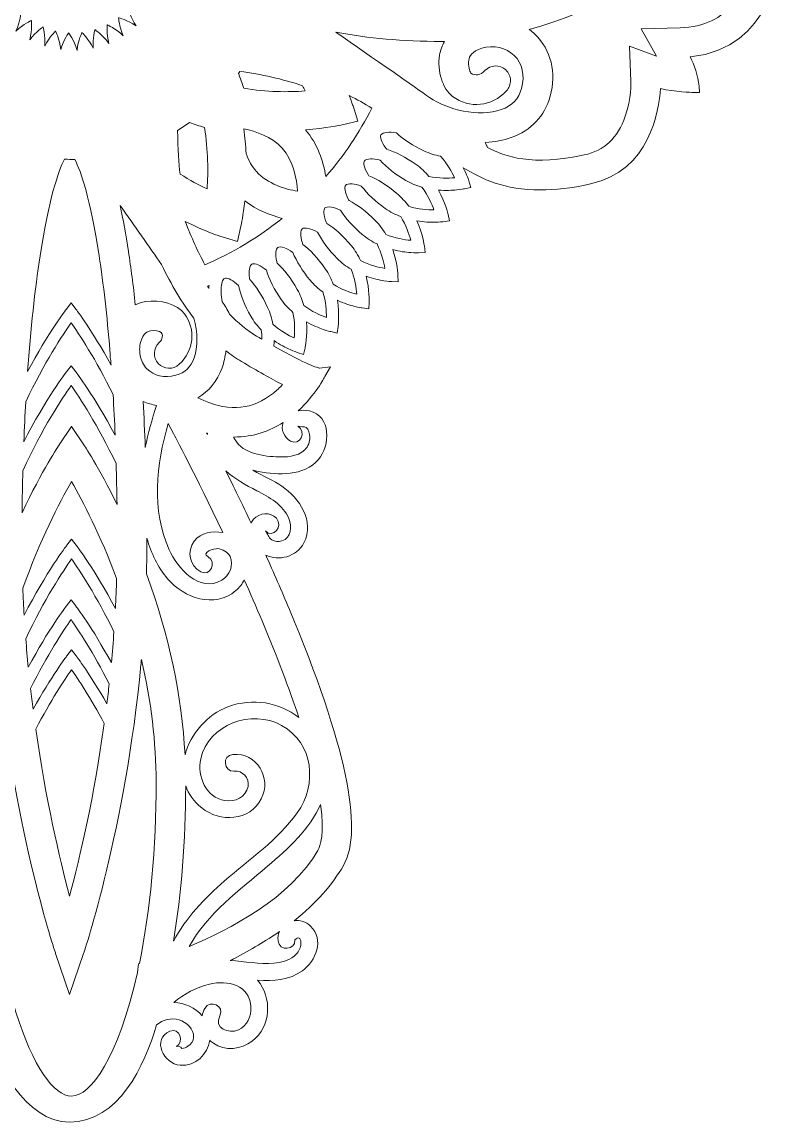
# Model space of a CAD drawing. Header units: millimetres. Extents: x 8 to 970, y -668 to -13.
# Drawn here: x 596.8 to 719.3, y -317.6 to -139.2 of the extents above; entities that cross this region are included whole.
import ezdxf

# ---------------------------------------------------------------- set-up
doc = ezdxf.new("R2010")
doc.units = ezdxf.units.MM
doc.header["$MEASUREMENT"] = 0
doc.layers.add('Layer 4', color=7, linetype='Continuous')

msp = doc.modelspace()

# ---------------------------------------------------------------- linework, layer by layer
at = {"layer": 'Layer 4', "lineweight": 0}
for points, knots in [([(719.27, -128.83), (719.25, -127.96), (718.8, -114.2), (705.19, -112.83), (705.77, -111.59), (706.52, -109.7), (706.62, -108.07), (706.62, -108.07), (706.69, -107.03), (706.69, -107.03), (706.69, -107.03), (705.64, -107.05), (705.64, -107.05), (705.5, -107.05), (702.71, -107.11), (700.35, -107.68), (700.14, -104.1), (698.67, -94.33), (689.03, -92.21), (678.25, -89.84), (672.81, -92.21), (668.6, -94.7), (668.69, -94.51), (668.78, -94.32), (668.86, -94.15), (669.15, -93.49), (669.3, -93.05), (669.32, -92.99), (669.32, -92.99), (669.65, -91.96), (669.65, -91.96), (669.65, -91.96), (668.59, -91.72), (668.59, -91.72), (668.46, -91.69), (666.67, -91.3), (664.36, -91.47), (664.94, -90.44), (665.33, -89.48), (665.58, -88.76), (665.82, -88.08), (665.92, -87.62), (665.94, -87.56), (665.94, -87.56), (666.18, -86.5), (666.18, -86.5), (666.18, -86.5), (665.1, -86.36), (665.1, -86.36), (664.98, -86.34), (663.15, -86.11), (660.87, -86.47), (661.35, -85.4), (661.66, -84.41), (661.85, -83.67), (662.02, -82.97), (662.09, -82.51), (662.1, -82.45), (662.1, -82.45), (662.24, -81.37), (662.24, -81.37), (662.24, -81.37), (661.16, -81.32), (661.16, -81.32), (661.03, -81.32), (659.2, -81.24), (656.95, -81.81), (657.34, -80.7), (657.56, -79.68), (657.68, -78.93), (657.8, -78.22), (657.82, -77.75), (657.83, -77.69), (657.83, -77.69), (657.88, -76.6), (657.88, -76.6), (657.88, -76.6), (656.8, -76.65), (656.8, -76.65), (656.67, -76.65), (654.83, -76.74), (652.64, -77.5), (652.94, -76.36), (653.07, -75.33), (653.12, -74.57), (653.18, -73.85), (653.16, -73.38), (653.16, -73.32), (653.16, -73.32), (653.12, -72.24), (653.12, -72.24), (653.12, -72.24), (652.04, -72.37), (652.04, -72.37), (651.91, -72.39), (650.09, -72.64), (647.98, -73.58), (648.17, -72.42), (648.21, -71.38), (648.2, -70.62), (648.19, -69.9), (648.14, -69.43), (648.13, -69.37), (648.13, -69.37), (647.99, -68.3), (647.99, -68.3), (647.99, -68.3), (646.93, -68.53), (646.93, -68.53), (646.81, -68.56), (645.02, -68.96), (642.99, -70.09), (643.08, -68.91), (643.03, -67.87), (642.95, -67.12), (642.88, -66.4), (642.78, -65.94), (642.77, -65.88), (642.77, -65.88), (642.54, -64.82), (642.54, -64.82), (642.54, -64.82), (641.51, -65.14), (641.51, -65.14), (641.38, -65.18), (639.63, -65.74), (637.72, -67.04), (637.71, -66.28), (637.65, -65.58), (637.57, -64.98), (637.98, -64.49), (638.31, -64.08), (638.51, -63.74), (641.06, -59.49), (643.57, -54.04), (641.15, -43.04), (640.08, -38.14), (636.81, -34.62), (631.71, -32.87), (629.31, -32.04), (627.05, -31.79), (625.69, -31.72), (626.25, -29.35), (626.32, -26.57), (626.32, -26.44), (626.32, -26.44), (626.34, -25.39), (626.34, -25.39), (626.34, -25.39), (625.3, -25.46), (625.3, -25.46), (623.66, -25.56), (621.77, -26.31), (620.53, -26.88), (619.17, -13.34), (605.55, -12.83), (604.55, -12.81), (604.55, -12.81), (604.55, -12.81), (604.55, -12.81), (604.55, -12.81), (604.54, -12.81), (604.54, -12.81), (604.54, -12.81), (604.49, -12.81), (604.49, -12.81), (604.49, -12.81), (604.49, -12.81), (604.49, -12.81), (604.49, -12.81), (604.49, -12.81), (604.49, -12.81), (603.48, -12.83), (589.86, -13.34), (588.5, -26.88), (587.26, -26.31), (585.37, -25.56), (583.74, -25.46), (583.74, -25.46), (582.7, -25.39), (582.7, -25.39), (582.7, -25.39), (582.72, -26.44), (582.72, -26.44), (582.72, -26.57), (582.78, -29.35), (583.35, -31.72), (581.99, -31.79), (579.73, -32.04), (577.33, -32.87), (572.23, -34.62), (568.96, -38.14), (567.88, -43.04), (565.46, -54.04), (567.98, -59.49), (570.52, -63.74), (570.91, -64.37), (571.68, -65.23), (572.75, -66.42), (572.91, -66.59), (573.07, -66.77), (573.24, -66.96), (573.24, -66.98), (573.23, -67), (573.23, -67.03), (572.26, -66.36), (571.34, -65.88), (570.65, -65.57), (569.98, -65.28), (569.54, -65.13), (569.48, -65.11), (569.48, -65.11), (568.45, -64.78), (568.45, -64.78), (568.45, -64.78), (568.21, -65.84), (568.21, -65.84), (568.18, -65.97), (567.79, -67.76), (567.96, -70.07), (566.93, -69.49), (565.97, -69.1), (565.25, -68.85), (564.57, -68.61), (564.11, -68.51), (564.05, -68.49), (564.05, -68.49), (563, -68.25), (563, -68.25), (563, -68.25), (562.85, -69.33), (562.85, -69.33), (562.83, -69.45), (562.6, -71.28), (562.97, -73.56), (561.9, -73.08), (560.9, -72.77), (560.17, -72.58), (559.46, -72.41), (559, -72.34), (558.94, -72.33), (558.94, -72.33), (557.87, -72.19), (557.87, -72.19), (557.87, -72.19), (557.81, -73.27), (557.81, -73.27), (557.81, -73.4), (557.73, -75.23), (558.3, -77.48), (557.19, -77.09), (556.17, -76.87), (555.42, -76.75), (554.71, -76.63), (554.24, -76.61), (554.18, -76.6), (554.18, -76.6), (553.1, -76.55), (553.1, -76.55), (553.1, -76.55), (553.14, -77.63), (553.14, -77.63), (553.15, -77.76), (553.23, -79.6), (553.99, -81.79), (552.85, -81.49), (551.82, -81.36), (551.06, -81.31), (550.34, -81.25), (549.87, -81.27), (549.81, -81.27), (549.81, -81.27), (548.73, -81.31), (548.73, -81.31), (548.73, -81.31), (548.87, -82.39), (548.87, -82.39), (548.88, -82.52), (549.13, -84.33), (550.08, -86.45), (548.91, -86.26), (547.87, -86.22), (547.12, -86.23), (546.39, -86.24), (545.93, -86.29), (545.86, -86.3), (545.86, -86.3), (544.79, -86.44), (544.79, -86.44), (544.79, -86.44), (545.02, -87.5), (545.02, -87.5), (545.05, -87.62), (545.45, -89.41), (546.58, -91.44), (545.41, -91.35), (544.37, -91.4), (543.61, -91.48), (542.89, -91.55), (542.43, -91.65), (542.37, -91.66), (542.37, -91.66), (541.31, -91.89), (541.31, -91.89), (541.31, -91.89), (541.64, -92.92), (541.64, -92.92), (541.67, -93.05), (542.23, -94.8), (543.53, -96.71), (542.94, -96.72), (542.38, -96.76), (541.87, -96.81), (540.84, -95.88), (540.07, -95.2), (539.49, -94.86), (535.24, -92.31), (529.79, -89.79), (518.79, -92.21), (509.15, -94.33), (507.69, -104.1), (507.48, -107.68), (505.11, -107.11), (502.32, -107.05), (502.18, -107.05), (502.18, -107.05), (501.14, -107.03), (501.14, -107.03), (501.14, -107.03), (501.2, -108.07), (501.2, -108.07), (501.31, -109.7), (502.06, -111.59), (502.63, -112.83), (489.02, -114.2), (488.57, -127.96), (488.56, -128.83), (488.56, -128.83), (488.56, -128.83), (488.56, -128.83), (488.56, -128.83), (488.56, -128.88), (488.56, -128.88), (488.56, -128.88), (488.56, -128.88), (488.56, -128.88), (488.57, -129.75), (489.02, -143.51), (502.63, -144.88), (502.06, -146.12), (501.31, -148.01), (501.2, -149.64), (501.2, -149.64), (501.14, -150.69), (501.14, -150.69), (501.14, -150.69), (502.18, -150.66), (502.18, -150.66), (502.32, -150.66), (505.11, -150.6), (507.48, -150.03), (507.69, -153.61), (509.15, -163.38), (518.79, -165.5), (521.93, -166.19), (524.62, -166.48), (526.96, -166.48), (532.8, -166.48), (536.45, -164.67), (539.49, -162.86), (540.03, -162.53), (540.74, -161.91), (541.69, -161.06), (542.24, -161.13), (542.85, -161.19), (543.52, -161.2), (542.85, -162.17), (542.38, -163.09), (542.07, -163.78), (541.77, -164.45), (541.63, -164.89), (541.61, -164.95), (541.61, -164.95), (541.28, -165.98), (541.28, -165.98), (541.28, -165.98), (542.33, -166.22), (542.33, -166.22), (542.46, -166.25), (544.25, -166.64), (546.56, -166.47), (545.99, -167.5), (545.59, -168.46), (545.34, -169.18), (545.11, -169.86), (545, -170.32), (544.98, -170.38), (544.98, -170.38), (544.75, -171.43), (544.75, -171.43), (544.75, -171.43), (545.82, -171.58), (545.82, -171.58), (545.95, -171.6), (547.77, -171.83), (550.06, -171.46), (549.57, -172.53), (549.26, -173.53), (549.08, -174.26), (548.9, -174.97), (548.83, -175.43), (548.82, -175.49), (548.82, -175.49), (548.68, -176.56), (548.68, -176.56), (548.68, -176.56), (549.76, -176.62), (549.76, -176.62), (549.89, -176.62), (551.72, -176.7), (553.97, -176.13), (553.58, -177.24), (553.36, -178.26), (553.24, -179.01), (553.12, -179.72), (553.1, -180.19), (553.09, -180.25), (553.09, -180.25), (553.04, -181.33), (553.04, -181.33), (553.04, -181.33), (554.12, -181.29), (554.12, -181.29), (554.25, -181.28), (556.09, -181.2), (558.28, -180.44), (557.98, -181.58), (557.85, -182.61), (557.8, -183.37), (557.75, -184.09), (557.76, -184.56), (557.76, -184.62), (557.76, -184.62), (557.81, -185.7), (557.81, -185.7), (557.81, -185.7), (558.88, -185.56), (558.88, -185.56), (559.01, -185.55), (560.83, -185.3), (562.94, -184.35), (562.75, -185.52), (562.71, -186.56), (562.72, -187.31), (562.73, -188.04), (562.79, -188.5), (562.8, -188.57), (562.8, -188.57), (562.93, -189.64), (562.93, -189.64), (562.93, -189.64), (563.99, -189.41), (563.99, -189.41), (564.12, -189.38), (565.91, -188.98), (567.93, -187.85), (567.84, -189.02), (567.89, -190.06), (567.97, -190.82), (568.04, -191.54), (568.14, -192), (568.15, -192.06), (568.15, -192.06), (568.38, -193.12), (568.38, -193.12), (568.38, -193.12), (569.42, -192.79), (569.42, -192.79), (569.45, -192.78), (569.65, -192.72), (569.96, -192.6), (565.65, -194.97), (564.22, -195.31), (563.97, -195.36), (563.97, -195.36), (562.34, -195.14), (562.34, -195.14), (562.34, -195.14), (563.14, -196.75), (563.14, -196.75), (563.2, -196.88), (564.59, -199.64), (567.35, -202.21), (567.07, -202.22), (566.78, -202.25), (566.51, -202.31), (563, -203.08), (563.09, -207.96), (565.07, -210.21), (567.27, -212.7), (571, -212.75), (574.1, -212.26), (572.6, -213.05), (571.1, -213.74), (570.03, -214.48), (567.17, -216.45), (564.6, -220.17), (566.43, -223.68), (567.67, -226.08), (570.56, -226.71), (572.73, -225.62), (571.44, -228.47), (570.13, -231.45), (568.86, -234.48), (559.73, -256.24), (556.78, -270.21), (560.08, -275.99), (561.9, -279.17), (564.58, -282.16), (568.07, -284.95), (567.35, -284.99), (566.62, -285.28), (566.02, -285.87), (563.78, -288.04), (565.16, -291.5), (567.37, -293.09), (569.52, -294.64), (572.05, -294.79), (574.67, -294.6), (572.24, -297.39), (572.41, -302.17), (575.51, -304.49), (577.28, -305.81), (579.93, -306.21), (581.81, -304.85), (582.01, -304.7), (582.2, -304.53), (582.38, -304.35), (582.71, -306.62), (584.67, -308.57), (587.17, -308.4), (589.85, -308.22), (591.89, -304.14), (588.84, -302.89), (587.28, -302.25), (586.42, -304.61), (587.8, -305.38), (587.48, -305.24), (587.18, -305.35), (586.89, -305.71), (586.55, -305.64), (586.23, -305.52), (585.93, -305.33), (585.37, -304.97), (585.07, -304.56), (585.02, -303.89), (584.92, -302.52), (586.17, -301.42), (587.37, -301.06), (588.47, -300.73), (589.57, -300.94), (590.48, -301.49), (592.67, -308.14), (597.23, -317.61), (604.52, -317.61), (612.47, -317.61), (616.67, -308.48), (618.64, -301.86), (619.63, -301.05), (620.95, -300.67), (622.28, -301.06), (623.48, -301.42), (624.73, -302.52), (624.63, -303.89), (624.58, -304.56), (624.27, -304.97), (623.72, -305.33), (623.42, -305.52), (623.09, -305.64), (622.75, -305.71), (622.47, -305.35), (622.17, -305.24), (621.84, -305.38), (623.22, -304.61), (622.36, -302.25), (620.8, -302.89), (617.76, -304.14), (619.79, -308.22), (622.47, -308.4), (624.97, -308.57), (626.94, -306.62), (627.26, -304.35), (627.44, -304.53), (627.63, -304.7), (627.84, -304.85), (629.71, -306.21), (632.36, -305.81), (634.14, -304.49), (637.24, -302.17), (637.4, -297.39), (634.98, -294.6), (637.59, -294.79), (640.12, -294.64), (642.28, -293.09), (644.49, -291.5), (645.86, -288.04), (643.62, -285.87), (642.85, -285.11), (641.85, -284.84), (640.94, -284.97), (644.45, -282.18), (647.13, -279.18), (648.95, -275.99), (652.25, -270.21), (649.3, -256.24), (640.17, -234.48), (638.91, -231.47), (637.61, -228.5), (636.33, -225.68), (638.48, -226.68), (641.29, -226.04), (642.52, -223.68), (644.34, -220.17), (641.77, -216.45), (638.92, -214.48), (637.7, -213.64), (635.93, -212.86), (634.24, -211.93), (634.54, -212.01), (634.83, -212.08), (635.14, -212.14), (638.35, -212.74), (642.5, -212.89), (644.86, -210.21), (646.85, -207.96), (646.94, -203.08), (643.42, -202.31), (642.85, -202.18), (642.21, -202.17), (641.6, -202.29), (644.42, -199.7), (645.83, -196.88), (645.9, -196.75), (645.9, -196.75), (646.82, -195.13), (646.82, -195.13), (646.82, -195.13), (645.06, -195.36), (645.06, -195.36), (644.79, -195.31), (643.08, -194.9), (637.65, -191.8), (637.67, -191.51), (637.68, -191.22), (637.69, -190.91), (638.66, -191.58), (639.59, -192.05), (640.28, -192.36), (640.94, -192.66), (641.38, -192.8), (641.44, -192.82), (641.44, -192.82), (642.47, -193.15), (642.47, -193.15), (642.47, -193.15), (642.71, -192.1), (642.71, -192.1), (642.74, -191.97), (643.13, -190.18), (642.96, -187.87), (643.99, -188.44), (644.95, -188.84), (645.67, -189.09), (646.35, -189.32), (646.81, -189.43), (646.87, -189.44), (646.87, -189.44), (647.93, -189.68), (647.93, -189.68), (647.93, -189.68), (648.07, -188.61), (648.07, -188.61), (648.09, -188.48), (648.32, -186.66), (647.96, -184.37), (649.03, -184.86), (650.02, -185.17), (650.76, -185.35), (651.46, -185.53), (651.92, -185.6), (651.98, -185.61), (651.98, -185.61), (653.06, -185.75), (653.06, -185.75), (653.06, -185.75), (653.11, -184.67), (653.11, -184.67), (653.11, -184.54), (653.19, -182.71), (652.62, -180.46), (653.73, -180.85), (654.75, -181.07), (655.5, -181.19), (656.21, -181.31), (656.68, -181.33), (656.74, -181.34), (656.74, -181.34), (657.83, -181.39), (657.83, -181.39), (657.83, -181.39), (657.78, -180.31), (657.78, -180.31), (657.78, -180.18), (657.69, -178.34), (656.93, -176.15), (658.07, -176.45), (659.1, -176.58), (659.86, -176.63), (660.58, -176.68), (661.05, -176.67), (661.11, -176.67), (661.11, -176.67), (662.19, -176.62), (662.19, -176.62), (662.19, -176.62), (662.06, -175.55), (662.06, -175.55), (662.04, -175.42), (661.79, -173.6), (660.85, -171.49), (662.01, -171.68), (663.05, -171.72), (663.81, -171.71), (664.53, -171.7), (665, -171.64), (665.06, -171.63), (665.06, -171.63), (666.13, -171.5), (666.13, -171.5), (666.13, -171.5), (665.9, -170.44), (665.9, -170.44), (665.87, -170.31), (665.47, -168.52), (664.34, -166.5), (665.52, -166.59), (666.56, -166.54), (667.31, -166.46), (668.03, -166.39), (668.49, -166.29), (668.55, -166.28), (668.55, -166.28), (669.61, -166.05), (669.61, -166.05), (669.61, -166.05), (669.29, -165.01), (669.29, -165.01), (669.26, -164.93), (668.98, -164.05), (668.37, -162.87), (671.39, -164.69), (675.04, -166.48), (680.87, -166.48), (683.2, -166.48), (685.89, -166.19), (689.03, -165.5), (698.67, -163.38), (700.14, -153.61), (700.35, -150.03), (702.71, -150.6), (705.5, -150.66), (705.64, -150.66), (705.64, -150.66), (706.69, -150.69), (706.69, -150.69), (706.69, -150.69), (706.62, -149.64), (706.62, -149.64), (706.52, -148.01), (705.77, -146.12), (705.19, -144.88), (718.8, -143.51), (719.25, -129.75), (719.27, -128.88), (719.27, -128.88), (719.27, -128.88), (719.27, -128.88), (719.27, -128.88), (719.27, -128.83), (719.27, -128.83), (719.27, -128.83), (719.27, -128.83), (719.27, -128.83)], [0, 0, 0, 0, 1, 1, 1, 2, 2, 2, 3, 3, 3, 4, 4, 4, 5, 5, 5, 6, 6, 6, 7, 7, 7, 8, 8, 8, 9, 9, 9, 10, 10, 10, 11, 11, 11, 12, 12, 12, 13, 13, 13, 14, 14, 14, 15, 15, 15, 16, 16, 16, 17, 17, 17, 18, 18, 18, 19, 19, 19, 20, 20, 20, 21, 21, 21, 22, 22, 22, 23, 23, 23, 24, 24, 24, 25, 25, 25, 26, 26, 26, 27, 27, 27, 28, 28, 28, 29, 29, 29, 30, 30, 30, 31, 31, 31, 32, 32, 32, 33, 33, 33, 34, 34, 34, 35, 35, 35, 36, 36, 36, 37, 37, 37, 38, 38, 38, 39, 39, 39, 40, 40, 40, 41, 41, 41, 42, 42, 42, 43, 43, 43, 44, 44, 44, 45, 45, 45, 46, 46, 46, 47, 47, 47, 48, 48, 48, 49, 49, 49, 50, 50, 50, 51, 51, 51, 52, 52, 52, 53, 53, 53, 54, 54, 54, 55, 55, 55, 56, 56, 56, 57, 57, 57, 58, 58, 58, 59, 59, 59, 60, 60, 60, 61, 61, 61, 62, 62, 62, 63, 63, 63, 64, 64, 64, 65, 65, 65, 66, 66, 66, 67, 67, 67, 68, 68, 68, 69, 69, 69, 70, 70, 70, 71, 71, 71, 72, 72, 72, 73, 73, 73, 74, 74, 74, 75, 75, 75, 76, 76, 76, 77, 77, 77, 78, 78, 78, 79, 79, 79, 80, 80, 80, 81, 81, 81, 82, 82, 82, 83, 83, 83, 84, 84, 84, 85, 85, 85, 86, 86, 86, 87, 87, 87, 88, 88, 88, 89, 89, 89, 90, 90, 90, 91, 91, 91, 92, 92, 92, 93, 93, 93, 94, 94, 94, 95, 95, 95, 96, 96, 96, 97, 97, 97, 98, 98, 98, 99, 99, 99, 100, 100, 100, 101, 101, 101, 102, 102, 102, 103, 103, 103, 104, 104, 104, 105, 105, 105, 106, 106, 106, 107, 107, 107, 108, 108, 108, 109, 109, 109, 110, 110, 110, 111, 111, 111, 112, 112, 112, 113, 113, 113, 114, 114, 114, 115, 115, 115, 116, 116, 116, 117, 117, 117, 118, 118, 118, 119, 119, 119, 120, 120, 120, 121, 121, 121, 122, 122, 122, 123, 123, 123, 124, 124, 124, 125, 125, 125, 126, 126, 126, 127, 127, 127, 128, 128, 128, 129, 129, 129, 130, 130, 130, 131, 131, 131, 132, 132, 132, 133, 133, 133, 134, 134, 134, 135, 135, 135, 136, 136, 136, 137, 137, 137, 138, 138, 138, 139, 139, 139, 140, 140, 140, 141, 141, 141, 142, 142, 142, 143, 143, 143, 144, 144, 144, 145, 145, 145, 146, 146, 146, 147, 147, 147, 148, 148, 148, 149, 149, 149, 150, 150, 150, 151, 151, 151, 152, 152, 152, 153, 153, 153, 154, 154, 154, 155, 155, 155, 156, 156, 156, 157, 157, 157, 158, 158, 158, 159, 159, 159, 160, 160, 160, 161, 161, 161, 162, 162, 162, 163, 163, 163, 164, 164, 164, 165, 165, 165, 166, 166, 166, 167, 167, 167, 168, 168, 168, 169, 169, 169, 170, 170, 170, 171, 171, 171, 172, 172, 172, 173, 173, 173, 174, 174, 174, 175, 175, 175, 176, 176, 176, 177, 177, 177, 178, 178, 178, 179, 179, 179, 180, 180, 180, 181, 181, 181, 182, 182, 182, 183, 183, 183, 184, 184, 184, 185, 185, 185, 186, 186, 186, 187, 187, 187, 188, 188, 188, 189, 189, 189, 190, 190, 190, 191, 191, 191, 192, 192, 192, 193, 193, 193, 194, 194, 194, 195, 195, 195, 196, 196, 196, 197, 197, 197, 198, 198, 198, 199, 199, 199, 200, 200, 200, 201, 201, 201, 202, 202, 202, 203, 203, 203, 204, 204, 204, 205, 205, 205, 206, 206, 206, 207, 207, 207, 208, 208, 208, 209, 209, 209, 210, 210, 210, 211, 211, 211, 212, 212, 212, 213, 213, 213, 214, 214, 214, 215, 215, 215, 216, 216, 216, 217, 217, 217, 218, 218, 218, 219, 219, 219, 220, 220, 220, 221, 221, 221, 222, 222, 222, 223, 223, 223, 224, 224, 224, 225, 225, 225, 226, 226, 226, 227, 227, 227, 228, 228, 228, 229, 229, 229, 230, 230, 230, 231, 231, 231, 232, 232, 232, 233, 233, 233, 234, 234, 234, 235, 235, 235, 236, 236, 236, 237, 237, 237, 238, 238, 238, 239, 239, 239, 240, 240, 240, 241, 241, 241, 242, 242, 242, 243, 243, 243, 244, 244, 244, 245, 245, 245, 246, 246, 246, 247, 247, 247, 248, 248, 248, 249, 249, 249, 250, 250, 250, 251, 251, 251, 252, 252, 252, 253, 253, 253, 254, 254, 254, 255, 255, 255, 256, 256, 256, 257, 257, 257, 258, 258, 258, 259, 259, 259, 260, 260, 260, 261, 261, 261, 262, 262, 262, 263, 263, 263, 264, 264, 264, 264]), ([(610.64, -139.7), (610.64, -139.7), (610.48, -141.07), (610.87, -142.71), (609.84, -141.3), (608.64, -140.5), (608.64, -140.5), (608.64, -140.5), (608.25, -141.82), (608.34, -143.5), (607.58, -141.93), (606.53, -140.94), (606.53, -140.94), (606.53, -140.94), (605.92, -142.17), (605.72, -143.84), (605.24, -142.17), (604.38, -141.01), (604.38, -141.01), (604.38, -141.01), (603.56, -142.11), (603.08, -143.72), (602.89, -141.99), (602.25, -140.7), (602.25, -140.7), (602.25, -140.7), (601.25, -141.65), (600.49, -143.15), (600.62, -141.41), (600.21, -140.03), (600.21, -140.03), (600.21, -140.03), (599.06, -140.78), (598.05, -142.13), (598.47, -140.44), (598.31, -139.01), (598.31, -139.01), (598.31, -139.01), (597.05, -139.56), (595.82, -140.71), (596.53, -139.12), (596.62, -137.68), (596.62, -137.68), (596.62, -137.68), (595.28, -138), (593.87, -138.92), (594.85, -137.47), (595.19, -136.07), (595.19, -136.07), (595.19, -136.07), (593.81, -136.15), (592.27, -136.82), (593.48, -135.56), (594.05, -134.24), (594.05, -134.24), (594.05, -134.24), (592.69, -134.09), (591.05, -134.47), (592.46, -133.45), (593.25, -132.24), (593.25, -132.24), (593.25, -132.24), (591.93, -131.85), (590.25, -131.95), (591.82, -131.18), (592.81, -130.14), (592.81, -130.14), (592.81, -130.14), (591.58, -129.52), (589.91, -129.32), (591.59, -128.84), (592.75, -127.98), (592.75, -127.98), (592.75, -127.98), (591.64, -127.17), (590.03, -126.68), (591.76, -126.5), (593.06, -125.85), (593.06, -125.85), (593.06, -125.85), (592.11, -124.86), (590.61, -124.1), (592.34, -124.22), (593.73, -123.81), (593.73, -123.81), (593.73, -123.81), (592.97, -122.66), (591.62, -121.65), (593.31, -122.08), (594.75, -121.91), (594.75, -121.91), (594.75, -121.91), (594.2, -120.65), (593.05, -119.42), (594.64, -120.13), (596.08, -120.22), (596.08, -120.22), (596.08, -120.22), (595.76, -118.88), (594.83, -117.48), (596.28, -118.45), (597.68, -118.79), (597.68, -118.79), (597.68, -118.79), (597.6, -117.41), (596.94, -115.87), (598.19, -117.08), (599.51, -117.65), (599.51, -117.65), (599.51, -117.65), (599.67, -116.29), (599.28, -114.65), (600.31, -116.06), (601.51, -116.86), (601.51, -116.86), (601.51, -116.86), (601.9, -115.54), (601.81, -113.86), (602.57, -115.42), (603.62, -116.42), (603.62, -116.42), (603.62, -116.42), (604.23, -115.19), (604.43, -113.51), (604.91, -115.19), (605.77, -116.35), (605.77, -116.35), (605.77, -116.35), (606.59, -115.24), (607.07, -113.63), (607.26, -115.37), (607.9, -116.66), (607.9, -116.66), (607.9, -116.66), (608.9, -115.71), (609.66, -114.21), (609.54, -115.95), (609.94, -117.33), (609.94, -117.33), (609.94, -117.33), (611.09, -116.57), (612.1, -115.22), (611.68, -116.91), (611.84, -118.35), (611.84, -118.35), (611.84, -118.35), (613.1, -117.8), (614.33, -116.65), (613.62, -118.24), (613.53, -119.68), (613.53, -119.68), (613.53, -119.68), (614.87, -119.36), (616.28, -118.44), (615.3, -119.88), (614.97, -121.29), (614.97, -121.29), (614.97, -121.29), (616.34, -121.2), (617.89, -120.54), (616.68, -121.79), (616.1, -123.12), (616.1, -123.12), (616.1, -123.12), (617.47, -123.27), (619.11, -122.89), (617.7, -123.91), (616.9, -125.11), (616.9, -125.11), (616.9, -125.11), (618.22, -125.5), (619.9, -125.41), (618.33, -126.17), (617.34, -127.22), (617.34, -127.22), (617.34, -127.22), (618.57, -127.84), (620.24, -128.03), (618.56, -128.51), (617.4, -129.37), (617.4, -129.37), (617.4, -129.37), (618.51, -130.19), (620.12, -130.68), (618.39, -130.86), (617.1, -131.5), (617.1, -131.5), (617.1, -131.5), (618.04, -132.5), (619.55, -133.26), (617.81, -133.14), (616.42, -133.55), (616.42, -133.55), (616.42, -133.55), (617.18, -134.69), (618.53, -135.7), (616.84, -135.28), (615.41, -135.44), (615.41, -135.44), (615.41, -135.44), (615.95, -136.71), (617.11, -137.93), (615.51, -137.22), (614.07, -137.13), (614.07, -137.13), (614.07, -137.13), (614.39, -138.47), (615.32, -139.88), (613.87, -138.91), (612.47, -138.57), (612.47, -138.57), (612.47, -138.57), (612.55, -139.94), (613.22, -141.49), (611.96, -140.28), (610.64, -139.7), (610.64, -139.7)], [0, 0, 0, 0, 1, 1, 1, 2, 2, 2, 3, 3, 3, 4, 4, 4, 5, 5, 5, 6, 6, 6, 7, 7, 7, 8, 8, 8, 9, 9, 9, 10, 10, 10, 11, 11, 11, 12, 12, 12, 13, 13, 13, 14, 14, 14, 15, 15, 15, 16, 16, 16, 17, 17, 17, 18, 18, 18, 19, 19, 19, 20, 20, 20, 21, 21, 21, 22, 22, 22, 23, 23, 23, 24, 24, 24, 25, 25, 25, 26, 26, 26, 27, 27, 27, 28, 28, 28, 29, 29, 29, 30, 30, 30, 31, 31, 31, 32, 32, 32, 33, 33, 33, 34, 34, 34, 35, 35, 35, 36, 36, 36, 37, 37, 37, 38, 38, 38, 39, 39, 39, 40, 40, 40, 41, 41, 41, 42, 42, 42, 43, 43, 43, 44, 44, 44, 45, 45, 45, 46, 46, 46, 47, 47, 47, 48, 48, 48, 49, 49, 49, 50, 50, 50, 51, 51, 51, 52, 52, 52, 53, 53, 53, 54, 54, 54, 55, 55, 55, 56, 56, 56, 57, 57, 57, 58, 58, 58, 59, 59, 59, 60, 60, 60, 61, 61, 61, 62, 62, 62, 63, 63, 63, 64, 64, 64, 65, 65, 65, 66, 66, 66, 67, 67, 67, 68, 68, 68, 69, 69, 69, 70, 70, 70, 71, 71, 71, 72, 72, 72, 72]), ([(703.56, -140.17), (703.56, -140.17), (697.24, -140.37), (697.24, -140.37), (697.24, -140.37), (699.7, -144.76), (699.7, -144.76), (699.7, -144.76), (695.35, -143.17), (695.35, -143.17), (695.35, -143.17), (695.57, -148.89), (695.57, -148.89), (695.57, -148.92), (695.64, -151.68), (694.65, -154.53), (693.41, -158.08), (691.3, -160.08), (688, -160.8), (679.6, -162.65), (675.1, -161.08), (672.3, -159.59), (672.3, -159.59), (672.18, -159.31), (672.18, -159.31), (672.17, -159.28), (672.09, -159.08), (671.93, -158.76), (673.45, -158.7), (674.88, -158.44), (676.17, -157.97), (679.41, -156.81), (681.58, -154.5), (682.47, -151.28), (683.52, -147.45), (682.62, -143.78), (680, -141.22), (679.71, -140.94), (679.4, -140.68), (679.08, -140.44), (690.15, -137.46), (697.86, -132.08), (698.22, -131.82), (698.22, -131.82), (699.37, -131.01), (699.37, -131.01), (699.57, -131.73), (699.88, -132.42), (700.3, -133.07), (701.63, -135.13), (703.67, -136.53), (706.05, -137.02), (706.65, -137.14), (707.25, -137.2), (707.86, -137.2), (709.37, -137.2), (710.85, -136.81), (712.19, -136.07), (710.34, -138.69), (707.5, -140.04), (703.56, -140.17)], [0, 0, 0, 0, 1, 1, 1, 2, 2, 2, 3, 3, 3, 4, 4, 4, 5, 5, 5, 6, 6, 6, 7, 7, 7, 8, 8, 8, 9, 9, 9, 10, 10, 10, 11, 11, 11, 12, 12, 12, 13, 13, 13, 14, 14, 14, 15, 15, 15, 16, 16, 16, 17, 17, 17, 18, 18, 18, 19, 19, 19, 20, 20, 20, 20]), ([(662.92, -151.48), (662.92, -151.48), (662.92, -151.48), (662.92, -151.48), (660.62, -149.86), (653.87, -145.17), (647.71, -140.89), (652.83, -141.87), (658.69, -142.4), (664.78, -142.4), (664.96, -142.4), (665.14, -142.4), (665.32, -142.4), (664.94, -143.07), (664.67, -143.82), (664.53, -144.61), (664.09, -147.13), (665.04, -150.13), (666.63, -151.31), (669.39, -153.34), (672.99, -152.98), (675.38, -150.42), (675.82, -149.95), (676.05, -149.34), (676.03, -148.7), (676.01, -148.05), (675.74, -147.46), (675.27, -147.02), (674.3, -146.12), (672.78, -146.16), (671.87, -147.13), (671.18, -147.87), (670.36, -148.01), (669.61, -147.53), (669.44, -147.23), (669.1, -146.34), (669.27, -145.42), (669.37, -144.83), (669.71, -143.99), (671.4, -143.49), (673.3, -142.91), (675.31, -143.37), (676.64, -144.66), (677.97, -145.97), (678.41, -147.91), (677.83, -150.01), (677.37, -151.7), (676.29, -152.82), (674.54, -153.45), (670.93, -154.75), (665.7, -153.44), (662.92, -151.48)], [0, 0, 0, 0, 1, 1, 1, 2, 2, 2, 3, 3, 3, 4, 4, 4, 5, 5, 5, 6, 6, 6, 7, 7, 7, 8, 8, 8, 9, 9, 9, 10, 10, 10, 11, 11, 11, 12, 12, 12, 13, 13, 13, 14, 14, 14, 15, 15, 15, 16, 16, 16, 17, 17, 17, 17]), ([(632.76, -149.98), (632.5, -149.17), (632.22, -148.37), (631.91, -147.59), (631.99, -147.48), (632.07, -147.37), (632.14, -147.26), (635.65, -147.71), (639.06, -148.49), (642.31, -149.57), (642.45, -149.85), (642.59, -150.14), (642.73, -150.42), (639.99, -150.62), (636.48, -150.62), (632.76, -149.98)], [0, 0, 0, 0, 1, 1, 1, 2, 2, 2, 3, 3, 3, 4, 4, 4, 5, 5, 5, 5]), ([(650.49, -152.86), (650.45, -152.74), (650.26, -152.13), (649.89, -151.17), (651.13, -151.8), (652.35, -152.47), (653.55, -153.2), (651.53, -157.2), (649.02, -160.92), (646.07, -164.31), (645.67, -161.88), (644.77, -159.03), (642.77, -156.7), (646.15, -156.48), (648.41, -155.99), (648.72, -155.91), (648.72, -155.91), (651.26, -155.34), (651.26, -155.34), (651.26, -155.34), (650.49, -152.86), (650.49, -152.86)], [0, 0, 0, 0, 1, 1, 1, 2, 2, 2, 3, 3, 3, 4, 4, 4, 5, 5, 5, 6, 6, 6, 7, 7, 7, 7]), ([(626.82, -166.32), (625.53, -165.7), (624.02, -164.89), (622.44, -163.89), (622.24, -162.27), (622.1, -159.89), (622.02, -156.81), (622.69, -156.4), (623.35, -155.97), (623.99, -155.51), (624.77, -155.82), (625.57, -156.1), (626.38, -156.35), (627.02, -160.07), (627.01, -163.58), (626.82, -166.32)], [0, 0, 0, 0, 1, 1, 1, 2, 2, 2, 3, 3, 3, 4, 4, 4, 5, 5, 5, 5]), ([(634.82, -163.48), (634.13, -162.71), (633.57, -161.74), (633.15, -160.58), (633.08, -159.23), (632.95, -157.89), (632.76, -156.58), (634.71, -156.97), (637.32, -157.82), (639.01, -159.71), (640.83, -161.73), (641.36, -164.66), (641.49, -166.69), (639.49, -166.34), (636.63, -165.5), (634.82, -163.48)], [0, 0, 0, 0, 1, 1, 1, 2, 2, 2, 3, 3, 3, 4, 4, 4, 5, 5, 5, 5]), ([(662.81, -164.27), (662.23, -163.58), (661.54, -162.92), (660.74, -162.36), (658.99, -161.12), (657.38, -160.32), (655.97, -159.88), (655.92, -159.83), (655.87, -159.77), (655.83, -159.71), (655.02, -158.65), (654.84, -157.86), (655.02, -157.55), (655.14, -157.35), (655.47, -157.2), (655.99, -157.14), (656.4, -157.1), (656.92, -157.12), (657.54, -157.22), (658.71, -158.3), (660.26, -159.32), (661.99, -160.13), (662.88, -160.56), (663.8, -160.82), (664.69, -160.99), (665.8, -162.22), (666.53, -163.58), (666.95, -164.5), (665.94, -164.59), (664.41, -164.62), (662.81, -164.27)], [0, 0, 0, 0, 1, 1, 1, 2, 2, 2, 3, 3, 3, 4, 4, 4, 5, 5, 5, 6, 6, 6, 7, 7, 7, 8, 8, 8, 9, 9, 9, 10, 10, 10, 10]), ([(597.71, -195.94), (598.2, -189.04), (598.88, -182.68), (599.73, -177.15), (601.15, -167.86), (602.69, -163.49), (603.67, -161.49), (604.28, -161.51), (604.83, -161.53), (605.38, -161.52), (606.36, -163.52), (607.89, -167.9), (609.31, -177.15), (610.01, -181.72), (610.6, -186.89), (611.06, -192.52), (611.07, -193), (611.1, -193.47), (611.17, -193.91), (611.2, -194.23), (611.22, -194.55), (611.24, -194.86), (608.16, -189.23), (605.59, -185.87), (605.53, -185.78), (605.53, -185.78), (604.77, -184.8), (604.77, -184.8), (604.77, -184.8), (604.01, -185.78), (604.01, -185.78), (603.94, -185.87), (601.04, -189.67), (597.71, -195.94)], [0, 0, 0, 0, 1, 1, 1, 2, 2, 2, 3, 3, 3, 4, 4, 4, 5, 5, 5, 6, 6, 6, 7, 7, 7, 8, 8, 8, 9, 9, 9, 10, 10, 10, 11, 11, 11, 11]), ([(659.52, -169.13), (658.99, -168.4), (658.37, -167.68), (657.62, -167.05), (655.99, -165.67), (654.45, -164.73), (653.08, -164.17), (653.04, -164.11), (653, -164.05), (652.96, -163.98), (652.24, -162.86), (652.13, -162.06), (652.34, -161.76), (652.48, -161.57), (652.82, -161.45), (653.34, -161.44), (653.75, -161.44), (654.27, -161.5), (654.88, -161.66), (655.95, -162.83), (657.4, -163.98), (659.06, -164.94), (659.91, -165.44), (660.8, -165.79), (661.68, -166.03), (662.67, -167.35), (663.28, -168.77), (663.62, -169.72), (662.61, -169.72), (661.08, -169.62), (659.52, -169.13)], [0, 0, 0, 0, 1, 1, 1, 2, 2, 2, 3, 3, 3, 4, 4, 4, 5, 5, 5, 6, 6, 6, 7, 7, 7, 8, 8, 8, 9, 9, 9, 10, 10, 10, 10]), ([(655.81, -173.69), (655.35, -172.91), (654.79, -172.15), (654.11, -171.45), (652.6, -169.93), (651.15, -168.86), (649.84, -168.19), (649.8, -168.12), (649.76, -168.05), (649.73, -167.99), (649.11, -166.81), (649.07, -166), (649.3, -165.72), (649.46, -165.54), (649.81, -165.45), (650.33, -165.49), (650.74, -165.52), (651.25, -165.63), (651.84, -165.84), (652.81, -167.1), (654.15, -168.37), (655.72, -169.48), (656.52, -170.05), (657.38, -170.47), (658.23, -170.79), (659.11, -172.19), (659.59, -173.66), (659.85, -174.64), (658.84, -174.55), (657.33, -174.32), (655.81, -173.69)], [0, 0, 0, 0, 1, 1, 1, 2, 2, 2, 3, 3, 3, 4, 4, 4, 5, 5, 5, 6, 6, 6, 7, 7, 7, 8, 8, 8, 9, 9, 9, 10, 10, 10, 10]), ([(624.73, -193.68), (624.19, -195.19), (623.21, -196.11), (621.74, -196.51), (619.89, -197.01), (618.18, -196.63), (617.06, -195.47), (616.49, -194.88), (616.11, -194.14), (615.95, -193.3), (615.92, -192.98), (615.9, -192.65), (615.87, -192.33), (615.88, -191.89), (615.95, -191.47), (616.07, -191.06), (616.49, -189.69), (617.15, -189.41), (617.62, -189.32), (618.35, -189.18), (619.1, -189.43), (619.39, -189.57), (619.83, -190.31), (619.37, -190.91), (619.04, -191.22), (618.07, -192.11), (618.01, -193.64), (618.91, -194.61), (619.81, -195.58), (621.33, -195.64), (622.3, -194.75), (624.69, -192.54), (625.05, -189.09), (623.14, -186.54), (622.02, -185.05), (619.2, -184.17), (616.84, -184.58), (616.25, -184.68), (615.7, -184.85), (615.18, -185.1), (614.85, -182.02), (614.47, -179.11), (614.06, -176.43), (613.63, -173.66), (613.19, -171.19), (612.72, -169), (614.98, -172.21), (617.45, -175.73), (619.45, -178.57), (621.01, -181.88), (622.76, -184.79), (624.65, -187.24), (625.32, -189.6), (625.35, -191.94), (624.73, -193.68)], [0, 0, 0, 0, 1, 1, 1, 2, 2, 2, 3, 3, 3, 4, 4, 4, 5, 5, 5, 6, 6, 6, 7, 7, 7, 8, 8, 8, 9, 9, 9, 10, 10, 10, 11, 11, 11, 12, 12, 12, 13, 13, 13, 14, 14, 14, 15, 15, 15, 16, 16, 16, 17, 17, 17, 18, 18, 18, 18]), ([(626.47, -178.59), (625.34, -176.53), (624.28, -174.21), (623.27, -171.58), (626.52, -173.21), (628.92, -173.99), (629.26, -174.09), (629.26, -174.09), (631.74, -174.86), (631.74, -174.86), (631.74, -174.86), (632.31, -172.33), (632.31, -172.33), (632.36, -172.1), (632.69, -170.6), (632.94, -168.26), (634.87, -169.74), (637.08, -170.59), (639.01, -171.08), (635.18, -174.15), (630.97, -176.66), (626.47, -178.59)], [0, 0, 0, 0, 1, 1, 1, 2, 2, 2, 3, 3, 3, 4, 4, 4, 5, 5, 5, 6, 6, 6, 7, 7, 7, 7]), ([(651.72, -177.91), (651.33, -177.09), (650.84, -176.28), (650.22, -175.53), (648.85, -173.88), (647.5, -172.69), (646.25, -171.9), (646.22, -171.84), (646.18, -171.77), (646.16, -171.7), (645.65, -170.47), (645.68, -169.66), (645.93, -169.4), (646.1, -169.24), (646.46, -169.18), (646.98, -169.26), (647.38, -169.33), (647.88, -169.48), (648.45, -169.74), (649.31, -171.09), (650.53, -172.47), (652, -173.7), (652.75, -174.34), (653.56, -174.84), (654.39, -175.23), (655.13, -176.7), (655.49, -178.2), (655.66, -179.2), (654.66, -179.03), (653.18, -178.66), (651.72, -177.91)], [0, 0, 0, 0, 1, 1, 1, 2, 2, 2, 3, 3, 3, 4, 4, 4, 5, 5, 5, 6, 6, 6, 7, 7, 7, 8, 8, 8, 9, 9, 9, 10, 10, 10, 10]), ([(647.28, -181.76), (646.96, -180.91), (646.55, -180.06), (645.99, -179.25), (644.77, -177.49), (643.52, -176.19), (642.35, -175.3), (642.33, -175.23), (642.3, -175.15), (642.28, -175.08), (641.88, -173.81), (641.98, -173.01), (642.26, -172.78), (642.44, -172.63), (642.8, -172.6), (643.31, -172.73), (643.7, -172.83), (644.19, -173.03), (644.74, -173.33), (645.47, -174.75), (646.57, -176.23), (647.92, -177.59), (648.62, -178.29), (649.38, -178.86), (650.17, -179.32), (650.78, -180.85), (651.01, -182.38), (651.09, -183.39), (650.11, -183.13), (648.67, -182.63), (647.28, -181.76)], [0, 0, 0, 0, 1, 1, 1, 2, 2, 2, 3, 3, 3, 4, 4, 4, 5, 5, 5, 6, 6, 6, 7, 7, 7, 8, 8, 8, 9, 9, 9, 10, 10, 10, 10]), ([(642.52, -185.2), (642.28, -184.33), (641.94, -183.44), (641.45, -182.6), (640.39, -180.73), (639.26, -179.33), (638.17, -178.33), (638.16, -178.26), (638.13, -178.19), (638.12, -178.12), (637.83, -176.81), (638, -176.02), (638.3, -175.82), (638.3, -175.82), (638.3, -175.82), (638.3, -175.82), (638.49, -175.68), (638.86, -175.69), (639.35, -175.86), (639.74, -175.99), (640.2, -176.23), (640.72, -176.59), (641.33, -178.06), (642.3, -179.63), (643.52, -181.1), (644.15, -181.86), (644.87, -182.49), (645.61, -183.02), (646.09, -184.6), (646.18, -186.14), (646.17, -187.16), (645.22, -186.81), (643.82, -186.19), (642.52, -185.2)], [0, 0, 0, 0, 1, 1, 1, 2, 2, 2, 3, 3, 3, 4, 4, 4, 5, 5, 5, 6, 6, 6, 7, 7, 7, 8, 8, 8, 9, 9, 9, 10, 10, 10, 11, 11, 11, 11]), ([(640.95, -190.48), (640.03, -190.06), (638.69, -189.32), (637.48, -188.22), (637.31, -187.33), (637.05, -186.42), (636.64, -185.53), (635.74, -183.58), (634.75, -182.08), (633.75, -181), (633.73, -180.92), (633.72, -180.85), (633.71, -180.78), (633.55, -179.57), (633.74, -178.82), (634.01, -178.56), (634.06, -178.54), (634.11, -178.51), (634.16, -178.48), (634.37, -178.4), (634.7, -178.44), (635.13, -178.63), (635.51, -178.8), (635.95, -179.08), (636.44, -179.48), (636.91, -181), (637.74, -182.65), (638.83, -184.22), (639.4, -185.03), (640.05, -185.73), (640.75, -186.32), (641.09, -187.93), (641.04, -189.47), (640.95, -190.48)], [0, 0, 0, 0, 1, 1, 1, 2, 2, 2, 3, 3, 3, 4, 4, 4, 5, 5, 5, 6, 6, 6, 7, 7, 7, 8, 8, 8, 9, 9, 9, 10, 10, 10, 11, 11, 11, 11]), ([(631.92, -181.99), (632.26, -183.54), (632.94, -185.26), (633.89, -186.92), (634.38, -187.78), (634.98, -188.52), (635.61, -189.17), (635.68, -189.69), (635.7, -190.19), (635.7, -190.67), (635.43, -190.5), (635.15, -190.34), (634.86, -190.17), (633.25, -189.2), (631.79, -188), (630.47, -186.63), (630.1, -185.86), (629.71, -185.19), (629.29, -184.63), (629.18, -184.08), (629.11, -183.54), (629.09, -183.04), (629.04, -181.89), (629.26, -181.18), (629.53, -180.9), (629.62, -180.86), (629.71, -180.82), (629.8, -180.78), (630.02, -180.75), (630.32, -180.83), (630.69, -181.03), (631.05, -181.23), (631.47, -181.55), (631.92, -181.99)], [0, 0, 0, 0, 1, 1, 1, 2, 2, 2, 3, 3, 3, 4, 4, 4, 5, 5, 5, 6, 6, 6, 7, 7, 7, 8, 8, 8, 9, 9, 9, 10, 10, 10, 11, 11, 11, 11]), ([(627.14, -181.96), (627.12, -182.11), (627.11, -182.27), (627.11, -182.43), (627.03, -182.31), (626.95, -182.19), (626.87, -182.07), (626.96, -182.03), (627.05, -182), (627.14, -181.96)], [0, 0, 0, 0, 1, 1, 1, 2, 2, 2, 3, 3, 3, 3]), ([(604.77, -188.01), (606.05, -189.83), (608.78, -193.95), (611.57, -199.64), (611.7, -201.81), (611.81, -204.02), (611.9, -206.25), (608.53, -199.9), (605.6, -196.05), (605.53, -195.96), (605.53, -195.96), (604.77, -194.98), (604.77, -194.98), (604.77, -194.98), (604.01, -195.96), (604.01, -195.96), (603.93, -196.05), (600.68, -200.32), (597.09, -207.3), (597.18, -205.1), (597.28, -202.95), (597.4, -200.83), (600.38, -194.52), (603.4, -189.96), (604.77, -188.01)], [0, 0, 0, 0, 1, 1, 1, 2, 2, 2, 3, 3, 3, 4, 4, 4, 5, 5, 5, 6, 6, 6, 7, 7, 7, 8, 8, 8, 8]), ([(639.07, -198.04), (638.59, -198.54), (638.09, -199), (637.58, -199.4), (634.19, -202.09), (630.61, -202.47), (626.28, -200.62), (626.28, -200.62), (625.31, -200.2), (625.31, -200.2), (627.13, -199.13), (628.47, -197.47), (629.25, -195.3), (629.56, -194.44), (629.77, -193.53), (629.88, -192.56), (630.7, -193.2), (631.53, -193.78), (632.39, -194.29), (634.98, -195.84), (637.21, -197.1), (639.07, -198.04)], [0, 0, 0, 0, 1, 1, 1, 2, 2, 2, 3, 3, 3, 4, 4, 4, 5, 5, 5, 6, 6, 6, 7, 7, 7, 7]), ([(606.82, -207.78), (606.82, -207.78), (604.83, -204.83), (604.83, -204.83), (604.83, -204.83), (602.84, -207.78), (602.84, -207.78), (602.8, -207.83), (600.07, -211.9), (596.81, -218.81), (596.83, -216.51), (596.88, -214.24), (596.94, -212), (600.07, -205.17), (603.33, -200.23), (604.77, -198.18), (606.13, -200.11), (609.1, -204.62), (612.06, -210.85), (612.13, -213.03), (612.18, -215.24), (612.21, -217.48), (609.24, -211.37), (606.85, -207.82), (606.82, -207.78)], [0, 0, 0, 0, 1, 1, 1, 2, 2, 2, 3, 3, 3, 4, 4, 4, 5, 5, 5, 6, 6, 6, 7, 7, 7, 8, 8, 8, 8]), ([(618.64, -201.41), (617.88, -203.66), (617.24, -205.94), (616.79, -208.26), (616.7, -205.73), (616.58, -203.23), (616.45, -200.78), (617.14, -201.08), (617.87, -201.29), (618.64, -201.41)], [0, 0, 0, 0, 1, 1, 1, 2, 2, 2, 3, 3, 3, 3]), ([(629.35, -222.04), (627.69, -221.68), (625.82, -222.03), (624.74, -223.42), (623.47, -225.09), (624.01, -227.4), (625.78, -228.4), (627.31, -229.26), (628.49, -226.82), (626.97, -225.96), (625.76, -225.28), (628.06, -224.57), (628.52, -224.63), (629.34, -224.73), (630.17, -225.17), (630.54, -225.93), (631.2, -227.29), (630.47, -229.03), (629.22, -229.75), (625.53, -231.87), (622.01, -227.81), (620.67, -224.82), (617.78, -218.37), (618.54, -211), (620.52, -204.36), (620.52, -204.36), (621.37, -205.96), (621.37, -205.96), (621.42, -206.05), (624.99, -212.78), (629.35, -222.04)], [0, 0, 0, 0, 1, 1, 1, 2, 2, 2, 3, 3, 3, 4, 4, 4, 5, 5, 5, 6, 6, 6, 7, 7, 7, 8, 8, 8, 9, 9, 9, 10, 10, 10, 10]), ([(640.37, -207.2), (641.87, -208.1), (643.05, -205.65), (641.56, -204.76), (641.92, -204.98), (642.57, -204.76), (642.89, -204.97), (643.34, -205.25), (643.45, -206.04), (643.48, -206.52), (643.53, -207.32), (643.23, -208.05), (642.66, -208.61), (641.45, -209.78), (639.56, -209.82), (637.99, -209.74), (635.5, -209.62), (632.17, -209.06), (631.13, -206.54), (634.39, -206.57), (637.07, -205.51), (639.14, -204.19), (638.72, -205.37), (639.31, -206.56), (640.37, -207.2)], [0, 0, 0, 0, 1, 1, 1, 2, 2, 2, 3, 3, 3, 4, 4, 4, 5, 5, 5, 6, 6, 6, 7, 7, 7, 8, 8, 8, 8]), ([(626.75, -205.89), (626.79, -205.9), (626.83, -205.91), (626.87, -205.92), (626.87, -205.98), (626.87, -206.05), (626.87, -206.11), (626.83, -206.04), (626.79, -205.96), (626.75, -205.89)], [0, 0, 0, 0, 1, 1, 1, 2, 2, 2, 3, 3, 3, 3]), ([(634.87, -215.25), (636.87, -216.29), (639.2, -217.55), (640.09, -219.76), (640.61, -221.03), (640.52, -222.92), (638.94, -223.39), (638.39, -223.55), (637.83, -223.48), (637.33, -223.19), (636.71, -222.83), (636.68, -222.19), (636.29, -221.77), (637.47, -223.05), (639.23, -220.99), (638.06, -219.71), (637.08, -218.65), (635.29, -218.78), (634.37, -219.87), (634.19, -220.07), (634.06, -220.3), (633.96, -220.53), (632.48, -217.38), (631.08, -214.49), (629.86, -212.04), (631.33, -213.32), (633.14, -214.34), (634.87, -215.25)], [0, 0, 0, 0, 1, 1, 1, 2, 2, 2, 3, 3, 3, 4, 4, 4, 5, 5, 5, 6, 6, 6, 7, 7, 7, 8, 8, 8, 9, 9, 9, 9]), ([(605.59, -224.09), (605.59, -224.09), (604.83, -223.11), (604.83, -223.11), (604.83, -223.11), (604.07, -224.09), (604.07, -224.09), (604, -224.18), (600.74, -228.45), (597.15, -235.43), (597.06, -233.99), (596.99, -232.52), (596.93, -231.04), (599.71, -223.3), (602.86, -217.22), (604.83, -213.77), (606.65, -216.97), (609.52, -222.48), (612.15, -229.49), (612.1, -231.13), (612.03, -232.75), (611.95, -234.35), (608.59, -228.01), (605.66, -224.18), (605.59, -224.09)], [0, 0, 0, 0, 1, 1, 1, 2, 2, 2, 3, 3, 3, 4, 4, 4, 5, 5, 5, 6, 6, 6, 7, 7, 7, 8, 8, 8, 8]), ([(641.7, -252.01), (638.55, -249.58), (634.23, -248.76), (630.2, -250.28), (626.85, -251.54), (624.14, -254.68), (623.24, -258.08), (622.74, -248.56), (620.65, -238.7), (616.99, -228.71), (617.03, -226.92), (617.06, -225.16), (617.06, -223.47), (617.06, -223.29), (617.05, -223.11), (617.05, -222.93), (617.74, -225.36), (618.82, -227.66), (620.41, -229.53), (623.06, -232.63), (628.05, -234.41), (631.5, -231.44), (632.08, -230.94), (632.53, -230.33), (632.86, -229.68), (633.82, -231.85), (634.79, -234.09), (635.74, -236.35), (638.18, -242.15), (640.16, -247.38), (641.7, -252.01)], [0, 0, 0, 0, 1, 1, 1, 2, 2, 2, 3, 3, 3, 4, 4, 4, 5, 5, 5, 6, 6, 6, 7, 7, 7, 8, 8, 8, 9, 9, 9, 10, 10, 10, 10]), ([(605.51, -233.92), (605.51, -233.92), (604.75, -232.94), (604.75, -232.94), (604.75, -232.94), (603.99, -233.92), (603.99, -233.92), (603.93, -234.01), (601.1, -237.72), (597.81, -243.86), (597.66, -242.34), (597.53, -240.81), (597.41, -239.25), (600.41, -232.88), (603.45, -228.27), (604.83, -226.31), (606.13, -228.15), (608.89, -232.33), (611.71, -238.11), (611.59, -239.8), (611.45, -241.47), (611.29, -243.12), (608.18, -237.42), (605.58, -234), (605.51, -233.92)], [0, 0, 0, 0, 1, 1, 1, 2, 2, 2, 3, 3, 3, 4, 4, 4, 5, 5, 5, 6, 6, 6, 7, 7, 7, 8, 8, 8, 8]), ([(605.59, -242.04), (605.59, -242.04), (604.83, -241.06), (604.83, -241.06), (604.83, -241.06), (604.07, -242.04), (604.07, -242.04), (604.01, -242.12), (601.56, -245.32), (598.59, -250.69), (598.44, -249.59), (598.31, -248.46), (598.18, -247.33), (600.89, -241.87), (603.51, -237.92), (604.75, -236.15), (605.94, -237.84), (608.37, -241.5), (610.94, -246.56), (610.82, -247.65), (610.7, -248.73), (610.56, -249.79), (607.82, -244.97), (605.65, -242.12), (605.59, -242.04)], [0, 0, 0, 0, 1, 1, 1, 2, 2, 2, 3, 3, 3, 4, 4, 4, 5, 5, 5, 6, 6, 6, 7, 7, 7, 8, 8, 8, 8]), ([(615.84, -291.92), (615.84, -291.92), (615.72, -291.96), (615.72, -291.96), (615.72, -291.96), (615.53, -293.37), (615.53, -293.37), (612.45, -307.21), (607.94, -313.41), (604.83, -313.41), (599.1, -313.41), (591.11, -294.03), (591.11, -262.47), (591.11, -256.67), (591.76, -250.69), (593.06, -244.59), (595.68, -270.84), (602.17, -290.06), (602.24, -290.28), (602.24, -290.28), (604.52, -296.91), (604.52, -296.91), (604.52, -296.91), (606.79, -290.27), (606.79, -290.27), (606.87, -290.06), (613.55, -270.26), (616.09, -243.42), (616.11, -243.41), (616.13, -243.4), (616.15, -243.39), (616.14, -243.35), (616.12, -243.31), (616.1, -243.27), (616.12, -243.06), (616.14, -242.84), (616.16, -242.63), (617.75, -249.4), (618.55, -256.05), (618.55, -262.47), (618.55, -273.16), (617.61, -283.33), (615.84, -291.92)], [0, 0, 0, 0, 1, 1, 1, 2, 2, 2, 3, 3, 3, 4, 4, 4, 5, 5, 5, 6, 6, 6, 7, 7, 7, 8, 8, 8, 9, 9, 9, 10, 10, 10, 11, 11, 11, 12, 12, 12, 13, 13, 13, 14, 14, 14, 14]), ([(610.14, -252.99), (608.51, -264.78), (606.24, -274.55), (604.52, -280.98), (602.85, -274.74), (600.65, -265.31), (599.03, -253.93), (601.45, -249.26), (603.7, -245.87), (604.83, -244.27), (605.88, -245.76), (607.91, -248.81), (610.14, -252.99)], [0, 0, 0, 0, 1, 1, 1, 2, 2, 2, 3, 3, 3, 4, 4, 4, 4]), ([(641.45, -267.47), (638.34, -271.85), (633.66, -274.99), (629.67, -278.49), (626.39, -281.37), (623.39, -284.49), (621.38, -288.28), (622.65, -280.57), (623.32, -271.97), (623.35, -263.08), (623.81, -264.4), (624.65, -265.63), (625.95, -266.68), (628.9, -269.06), (633.74, -268.82), (635.61, -265.2), (637.35, -261.83), (634.87, -257.69), (631, -258), (629.26, -258.14), (629.43, -260.85), (631.17, -260.71), (632.58, -260.6), (633.73, -261.79), (633.46, -263.22), (633.13, -264.95), (631.32, -265.77), (629.71, -265.5), (626.62, -264.99), (625.18, -261.52), (625.8, -258.71), (627.04, -253.11), (634.09, -250.62), (638.9, -253.29), (644.14, -256.21), (644.7, -262.89), (641.45, -267.47)], [0, 0, 0, 0, 1, 1, 1, 2, 2, 2, 3, 3, 3, 4, 4, 4, 5, 5, 5, 6, 6, 6, 7, 7, 7, 8, 8, 8, 9, 9, 9, 10, 10, 10, 11, 11, 11, 12, 12, 12, 12]), ([(644.78, -273.6), (640.39, -281.28), (630.36, -286.46), (623.93, -289.13), (626.85, -283.83), (632.1, -280), (636.63, -276.14), (639.94, -273.32), (643.52, -270.04), (645.24, -266.11), (645.85, -270.79), (645.24, -272.8), (644.78, -273.6)], [0, 0, 0, 0, 1, 1, 1, 2, 2, 2, 3, 3, 3, 4, 4, 4, 4]), ([(641.05, -288.06), (641.62, -287.54), (641.96, -287.69), (642.05, -288.48), (642.03, -288.71), (642.01, -288.94), (641.99, -289.16), (641.84, -289.76), (641.41, -290.32), (640.94, -290.71), (640.02, -291.48), (638.81, -291.76), (637.64, -291.86), (635.3, -292.05), (632.92, -291.56), (630.59, -291.4), (630.81, -291.29), (631.03, -291.18), (631.25, -291.07), (633.94, -289.7), (636.37, -288.25), (638.54, -286.74), (638.36, -287.17), (638.28, -287.67), (638.34, -288.23), (638.51, -289.96), (641.22, -289.8), (641.05, -288.06)], [0, 0, 0, 0, 1, 1, 1, 2, 2, 2, 3, 3, 3, 4, 4, 4, 5, 5, 5, 6, 6, 6, 7, 7, 7, 8, 8, 8, 9, 9, 9, 9]), ([(631.89, -302.67), (630.33, -303.39), (627.82, -302.38), (628.89, -300.38), (629.72, -298.84), (627.28, -297.65), (626.46, -299.19), (626.25, -299.58), (626.11, -299.98), (626.03, -300.39), (624.91, -299.08), (623.19, -298.29), (621.44, -298.21), (623.12, -296.83), (625.07, -295.79), (627.2, -295.26), (630.13, -294.54), (633.78, -295.39), (633.94, -298.95), (634.01, -300.49), (633.33, -302.01), (631.89, -302.67)], [0, 0, 0, 0, 1, 1, 1, 2, 2, 2, 3, 3, 3, 4, 4, 4, 5, 5, 5, 6, 6, 6, 7, 7, 7, 7])]:
    msp.add_open_spline(points, degree=3, knots=knots, dxfattribs=at)

doc.saveas('drawing.dxf')
